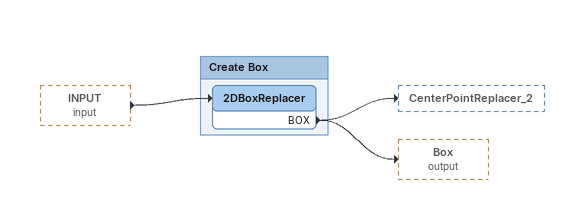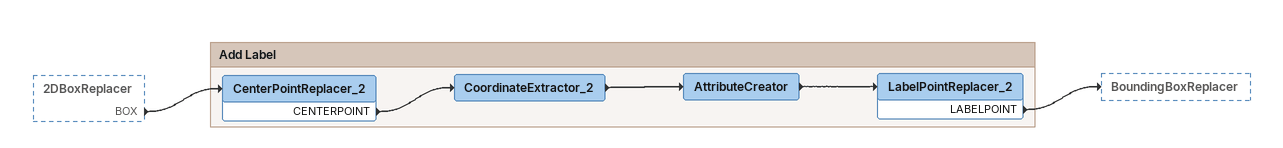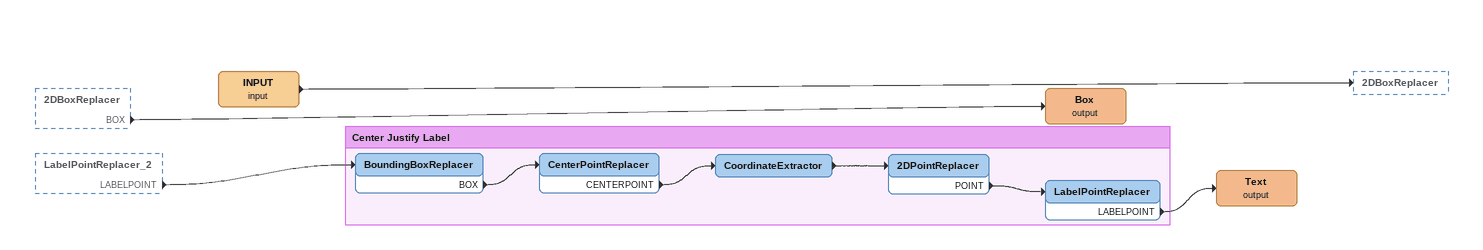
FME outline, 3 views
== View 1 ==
INPUT (input) [outside]
    -> 2DBoxReplacer

Bookmark: Create Box
2DBoxReplacer
    BOX -> CenterPointReplacer_2
    BOX -> Box (output)

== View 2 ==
2DBoxReplacer [outside]
    BOX -> CenterPointReplacer_2

Bookmark: Add Label
CenterPointReplacer_2
    CENTERPOINT -> CoordinateExtractor_2
CoordinateExtractor_2
    -> AttributeCreator
AttributeCreator
    -> LabelPointReplacer_2
LabelPointReplacer_2
    LABELPOINT -> BoundingBoxReplacer

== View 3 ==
2DBoxReplacer [outside]
    BOX -> Box (output)
LabelPointReplacer_2 [outside]
    LABELPOINT -> BoundingBoxReplacer
INPUT (input)
    -> 2DBoxReplacer
Box (output)
Text (output)

Bookmark: Center Justify Label
BoundingBoxReplacer
    BOX -> CenterPointReplacer
CenterPointReplacer
    CENTERPOINT -> CoordinateExtractor
CoordinateExtractor
    -> 2DPointReplacer
2DPointReplacer
    POINT -> LabelPointReplacer
LabelPointReplacer
    LABELPOINT -> Text (output)
